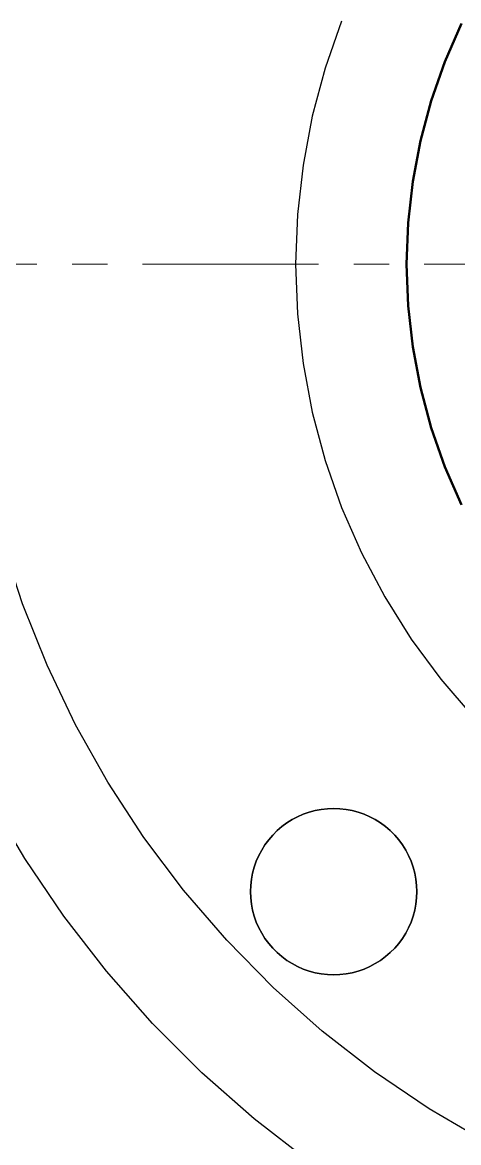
# Model space of a CAD drawing. Header units: millimetres. Extents: x 0 to 420, y 0 to 297.
# Drawn here: x 183.37 to 191.23, y 228.16 to 248.36 of the extents above; entities that cross this region are included whole.
import ezdxf

# ---------------------------------------------------------------- set-up
doc = ezdxf.new("R2010")
doc.units = ezdxf.units.MM
doc.linetypes.add('CENTER', pattern=[5.08, 3.175, -0.635, 0.635, -0.635])
doc.linetypes.add('DASHED', pattern=[1.524, 1.27, -0.254])
for name, color, linetype, lineweight in [('CENTER', 1, 'CENTER', 18), ('HIDDEN', 8, 'DASHED', 25), ('VISIBLE', 7, 'CONTINUOUS', 50)]:
    doc.layers.add(name, color=color, linetype=linetype, lineweight=lineweight)

msp = doc.modelspace()

# ---------------------------------------------------------------- linework, layer by layer
at = {"layer": 'CENTER'}
msp.add_line((170.29325, 244), (230.29325, 244), dxfattribs=at)
at = {"layer": 'HIDDEN'}
for points in [[(189.12276, 248.38409), (188.82637, 247.53706)], [(189.12276, 248.38409), (188.82637, 247.53706)], [(190.98451, 247.65341), (191.28356, 248.33884)], [(188.82637, 247.53706), (188.59411, 246.67025)], [(188.82637, 247.53706), (188.59411, 246.67025)], [(190.73752, 246.94755), (190.98451, 247.65341)], [(190.54397, 246.22521), (190.73752, 246.94755)], [(188.59411, 246.67025), (188.42728, 245.78851)], [(188.59411, 246.67025), (188.42728, 245.78851)], [(190.40494, 245.49042), (190.54397, 246.22521)], [(188.42728, 245.78851), (188.3268, 244.89676)], [(188.42728, 245.78851), (188.3268, 244.89676)], [(190.32121, 244.7473), (190.40494, 245.49042)], [(188.3268, 244.89676), (188.29325, 244)], [(188.3268, 244.89676), (188.29325, 244)], [(190.29325, 244), (190.32121, 244.7473)], [(188.29325, 244), (188.3268, 243.10324)], [(188.29325, 244), (188.3268, 243.10324)], [(190.32121, 243.2527), (190.29325, 244)], [(190.40494, 242.50958), (190.32121, 243.2527)], [(188.3268, 243.10324), (188.42728, 242.21149)], [(188.3268, 243.10324), (188.42728, 242.21149)], [(190.54397, 241.77479), (190.40494, 242.50958)], [(188.42728, 242.21149), (188.59411, 241.32975)], [(188.42728, 242.21149), (188.59411, 241.32975)], [(190.73752, 241.05245), (190.54397, 241.77479)], [(188.59411, 241.32975), (188.82637, 240.46294)], [(188.59411, 241.32975), (188.82637, 240.46294)], [(190.98451, 240.34659), (190.73752, 241.05245)], [(188.82637, 240.46294), (189.12276, 239.61591)], [(188.82637, 240.46294), (189.12276, 239.61591)], [(191.28356, 239.66116), (190.98451, 240.34659)], [(189.12276, 239.61591), (189.48162, 238.7934)], [(189.12276, 239.61591), (189.48162, 238.7934)], [(183.3675, 237.87472), (182.99968, 239.00675)], [(183.3675, 237.87472), (182.99968, 239.00675)], [(189.48162, 238.7934), (189.90094, 238)], [(189.48162, 238.7934), (189.90094, 238)], [(189.90094, 238), (190.37838, 237.24016)], [(189.90094, 238), (190.37838, 237.24016)], [(183.80933, 236.76948), (183.3675, 237.87472)], [(183.80933, 236.76948), (183.3675, 237.87472)], [(190.37838, 237.24016), (190.91127, 236.51812)], [(190.37838, 237.24016), (190.91127, 236.51812)], [(184.32324, 235.69586), (183.80933, 236.76948)], [(184.32324, 235.69586), (183.80933, 236.76948)], [(190.91127, 236.51812), (191.49662, 235.83793)], [(190.91127, 236.51812), (191.49662, 235.83793)], [(184.90698, 234.65855), (184.32324, 235.69586)], [(184.90698, 234.65855), (184.32324, 235.69586)], [(185.558, 233.66208), (184.90698, 234.65855)], [(185.558, 233.66208), (184.90698, 234.65855)], [(183.40669, 233.28346), (182.76711, 234.36493)], [(183.40669, 233.28346), (182.76711, 234.36493)], [(188.53741, 234.11965), (188.64576, 234.14868)], [(188.64576, 234.14868), (188.53741, 234.11965)], [(188.64576, 234.14868), (188.75598, 234.16954)], [(188.75598, 234.16954), (188.64576, 234.14868)], [(188.75598, 234.16954), (188.86744, 234.1821)], [(188.86744, 234.1821), (188.75598, 234.16954)], [(188.86744, 234.1821), (188.97954, 234.18629)], [(188.97954, 234.18629), (188.86744, 234.1821)], [(188.97954, 234.18629), (189.09163, 234.1821)], [(189.09163, 234.1821), (188.97954, 234.18629)], [(189.09163, 234.1821), (189.2031, 234.16954)], [(189.2031, 234.16954), (189.09163, 234.1821)], [(189.2031, 234.16954), (189.31332, 234.14868)], [(189.31332, 234.14868), (189.2031, 234.16954)], [(189.31332, 234.14868), (189.42167, 234.11965)], [(189.42167, 234.11965), (189.31332, 234.14868)], [(188.13456, 233.92565), (188.22954, 233.98533)], [(188.22954, 233.98533), (188.13456, 233.92565)], [(188.22954, 233.98533), (188.32871, 234.03774)], [(188.32871, 234.03774), (188.22954, 233.98533)], [(188.32871, 234.03774), (188.43153, 234.0826)], [(188.43153, 234.0826), (188.32871, 234.03774)], [(188.43153, 234.0826), (188.53741, 234.11965)], [(188.53741, 234.11965), (188.43153, 234.0826)], [(189.42167, 234.11965), (189.52755, 234.0826)], [(189.52755, 234.0826), (189.42167, 234.11965)], [(189.52755, 234.0826), (189.63036, 234.03774)], [(189.63036, 234.03774), (189.52755, 234.0826)], [(189.63036, 234.03774), (189.72954, 233.98533)], [(189.72954, 233.98533), (189.63036, 234.03774)], [(189.72954, 233.98533), (189.82452, 233.92565)], [(189.82452, 233.92565), (189.72954, 233.98533)], [(187.87996, 233.70655), (187.95928, 233.78587)], [(187.95928, 233.78587), (187.87996, 233.70655)], [(187.95928, 233.78587), (188.0443, 233.85904)], [(188.0443, 233.85904), (187.95928, 233.78587)], [(188.0443, 233.85904), (188.13456, 233.92565)], [(188.13456, 233.92565), (188.0443, 233.85904)], [(189.82452, 233.92565), (189.91477, 233.85904)], [(189.91477, 233.85904), (189.82452, 233.92565)], [(189.91477, 233.85904), (189.9998, 233.78587)], [(189.9998, 233.78587), (189.91477, 233.85904)], [(189.9998, 233.78587), (190.07912, 233.70655)], [(190.07912, 233.70655), (189.9998, 233.78587)], [(186.27346, 232.71083), (185.558, 233.66208)], [(186.27346, 232.71083), (185.558, 233.66208)], [(187.6805, 233.43629), (187.74018, 233.53127)], [(187.74018, 233.53127), (187.6805, 233.43629)], [(187.74018, 233.53127), (187.80679, 233.62153)], [(187.80679, 233.62153), (187.74018, 233.53127)], [(187.80679, 233.62153), (187.87996, 233.70655)], [(187.87996, 233.70655), (187.80679, 233.62153)], [(190.07912, 233.70655), (190.15229, 233.62153)], [(190.15229, 233.62153), (190.07912, 233.70655)], [(190.15229, 233.62153), (190.2189, 233.53127)], [(190.2189, 233.53127), (190.15229, 233.62153)], [(190.2189, 233.53127), (190.27858, 233.43629)], [(190.27858, 233.43629), (190.2189, 233.53127)], [(187.58323, 233.2343), (187.62809, 233.33712)], [(187.62809, 233.33712), (187.58323, 233.2343)], [(187.62809, 233.33712), (187.6805, 233.43629)], [(187.6805, 233.43629), (187.62809, 233.33712)], [(190.27858, 233.43629), (190.33099, 233.33712)], [(190.33099, 233.33712), (190.27858, 233.43629)], [(190.33099, 233.33712), (190.37585, 233.2343)], [(190.37585, 233.2343), (190.33099, 233.33712)], [(184.11291, 232.24429), (183.40669, 233.28346)], [(184.11291, 232.24429), (183.40669, 233.28346)], [(187.51715, 233.02007), (187.54618, 233.12842)], [(187.54618, 233.12842), (187.51715, 233.02007)], [(187.54618, 233.12842), (187.58323, 233.2343)], [(187.58323, 233.2343), (187.54618, 233.12842)], [(190.37585, 233.2343), (190.4129, 233.12842)], [(190.4129, 233.12842), (190.37585, 233.2343)], [(190.4129, 233.12842), (190.44193, 233.02007)], [(190.44193, 233.02007), (190.4129, 233.12842)], [(187.49629, 232.90985), (187.51715, 233.02007)], [(187.51715, 233.02007), (187.49629, 232.90985)], [(190.44193, 233.02007), (190.46279, 232.90985)], [(190.46279, 232.90985), (190.44193, 233.02007)], [(187.47954, 232.68629), (187.48373, 232.79839)], [(187.48373, 232.79839), (187.47954, 232.68629)], [(187.48373, 232.79839), (187.49629, 232.90985)], [(187.49629, 232.90985), (187.48373, 232.79839)], [(190.46279, 232.90985), (190.47534, 232.79839)], [(190.47534, 232.79839), (190.46279, 232.90985)], [(190.47534, 232.79839), (190.47954, 232.68629)], [(190.47954, 232.68629), (190.47534, 232.79839)], [(187.05022, 231.80893), (186.27346, 232.71083)], [(187.05022, 231.80893), (186.27346, 232.71083)], [(187.48373, 232.5742), (187.47954, 232.68629)], [(187.47954, 232.68629), (187.48373, 232.5742)], [(187.49629, 232.46273), (187.48373, 232.5742)], [(187.48373, 232.5742), (187.49629, 232.46273)], [(190.47534, 232.5742), (190.46279, 232.46273)], [(190.46279, 232.46273), (190.47534, 232.5742)], [(190.47954, 232.68629), (190.47534, 232.5742)], [(190.47534, 232.5742), (190.47954, 232.68629)], [(187.51715, 232.35251), (187.49629, 232.46273)], [(187.49629, 232.46273), (187.51715, 232.35251)], [(187.54618, 232.24416), (187.51715, 232.35251)], [(187.51715, 232.35251), (187.54618, 232.24416)], [(190.44193, 232.35251), (190.4129, 232.24416)], [(190.4129, 232.24416), (190.44193, 232.35251)], [(190.46279, 232.46273), (190.44193, 232.35251)], [(190.44193, 232.35251), (190.46279, 232.46273)], [(184.88298, 231.25152), (184.11291, 232.24429)], [(184.88298, 231.25152), (184.11291, 232.24429)], [(187.58323, 232.13828), (187.54618, 232.24416)], [(187.54618, 232.24416), (187.58323, 232.13828)], [(187.62809, 232.03547), (187.58323, 232.13828)], [(187.58323, 232.13828), (187.62809, 232.03547)], [(190.37585, 232.13828), (190.33099, 232.03547)], [(190.33099, 232.03547), (190.37585, 232.13828)], [(190.4129, 232.24416), (190.37585, 232.13828)], [(190.37585, 232.13828), (190.4129, 232.24416)], [(187.6805, 231.93629), (187.62809, 232.03547)], [(187.62809, 232.03547), (187.6805, 231.93629)], [(187.74018, 231.84131), (187.6805, 231.93629)], [(187.6805, 231.93629), (187.74018, 231.84131)], [(190.27858, 231.93629), (190.2189, 231.84131)], [(190.2189, 231.84131), (190.27858, 231.93629)], [(190.33099, 232.03547), (190.27858, 231.93629)], [(190.27858, 231.93629), (190.33099, 232.03547)], [(187.88489, 230.96035), (187.05022, 231.80893)], [(187.88489, 230.96035), (187.05022, 231.80893)], [(187.80679, 231.75106), (187.74018, 231.84131)], [(187.74018, 231.84131), (187.80679, 231.75106)], [(187.87996, 231.66603), (187.80679, 231.75106)], [(187.80679, 231.75106), (187.87996, 231.66603)], [(190.15229, 231.75106), (190.07912, 231.66603)], [(190.07912, 231.66603), (190.15229, 231.75106)], [(190.2189, 231.84131), (190.15229, 231.75106)], [(190.15229, 231.75106), (190.2189, 231.84131)], [(187.95928, 231.58671), (187.87996, 231.66603)], [(187.87996, 231.66603), (187.95928, 231.58671)], [(188.0443, 231.51354), (187.95928, 231.58671)], [(187.95928, 231.58671), (188.0443, 231.51354)], [(188.13456, 231.44693), (188.0443, 231.51354)], [(188.0443, 231.51354), (188.13456, 231.44693)], [(189.91477, 231.51354), (189.82452, 231.44693)], [(189.82452, 231.44693), (189.91477, 231.51354)], [(189.9998, 231.58671), (189.91477, 231.51354)], [(189.91477, 231.51354), (189.9998, 231.58671)], [(190.07912, 231.66603), (189.9998, 231.58671)], [(189.9998, 231.58671), (190.07912, 231.66603)], [(188.22954, 231.38725), (188.13456, 231.44693)], [(188.13456, 231.44693), (188.22954, 231.38725)], [(188.32871, 231.33484), (188.22954, 231.38725)], [(188.22954, 231.38725), (188.32871, 231.33484)], [(188.43153, 231.28998), (188.32871, 231.33484)], [(188.32871, 231.33484), (188.43153, 231.28998)], [(189.63036, 231.33484), (189.52755, 231.28998)], [(189.52755, 231.28998), (189.63036, 231.33484)], [(189.72954, 231.38725), (189.63036, 231.33484)], [(189.63036, 231.33484), (189.72954, 231.38725)], [(189.82452, 231.44693), (189.72954, 231.38725)], [(189.72954, 231.38725), (189.82452, 231.44693)], [(185.71387, 230.30906), (184.88298, 231.25152)], [(185.71387, 230.30906), (184.88298, 231.25152)], [(188.53741, 231.25293), (188.43153, 231.28998)], [(188.43153, 231.28998), (188.53741, 231.25293)], [(188.64576, 231.2239), (188.53741, 231.25293)], [(188.53741, 231.25293), (188.64576, 231.2239)], [(188.75598, 231.20305), (188.64576, 231.2239)], [(188.64576, 231.2239), (188.75598, 231.20305)], [(188.86744, 231.19049), (188.75598, 231.20305)], [(188.75598, 231.20305), (188.86744, 231.19049)], [(188.97954, 231.18629), (188.86744, 231.19049)], [(188.86744, 231.19049), (188.97954, 231.18629)], [(189.09163, 231.19049), (188.97954, 231.18629)], [(188.97954, 231.18629), (189.09163, 231.19049)], [(189.2031, 231.20305), (189.09163, 231.19049)], [(189.09163, 231.19049), (189.2031, 231.20305)], [(189.31332, 231.2239), (189.2031, 231.20305)], [(189.2031, 231.20305), (189.31332, 231.2239)], [(189.42167, 231.25293), (189.31332, 231.2239)], [(189.31332, 231.2239), (189.42167, 231.25293)], [(189.52755, 231.28998), (189.42167, 231.25293)], [(189.42167, 231.25293), (189.52755, 231.28998)], [(188.77381, 230.16878), (187.88489, 230.96035)], [(188.77381, 230.16878), (187.88489, 230.96035)], [(186.60231, 229.42063), (185.71387, 230.30906)], [(186.60231, 229.42063), (185.71387, 230.30906)], [(189.71311, 229.43769), (188.77381, 230.16878)], [(189.71311, 229.43769), (188.77381, 230.16878)], [(187.54477, 228.58974), (186.60231, 229.42063)], [(187.54477, 228.58974), (186.60231, 229.42063)], [(190.69868, 228.77029), (189.71311, 229.43769)], [(190.69868, 228.77029), (189.71311, 229.43769)], [(191.72619, 228.16947), (190.69868, 228.77029)], [(191.72619, 228.16947), (190.69868, 228.77029)], [(188.53754, 227.81966), (187.54477, 228.58974)], [(188.53754, 227.81966), (187.54477, 228.58974)]]:
    msp.add_lwpolyline(points, dxfattribs=at)
at = {"layer": 'VISIBLE'}
for points in [[(190.98451, 247.65341), (191.28356, 248.33884)], [(190.73752, 246.94755), (190.98451, 247.65341)], [(190.54397, 246.22521), (190.73752, 246.94755)], [(190.40494, 245.49042), (190.54397, 246.22521)], [(190.32121, 244.7473), (190.40494, 245.49042)], [(190.29325, 244), (190.32121, 244.7473)], [(190.32121, 243.2527), (190.29325, 244)], [(190.40494, 242.50958), (190.32121, 243.2527)], [(190.54397, 241.77479), (190.40494, 242.50958)], [(190.73752, 241.05245), (190.54397, 241.77479)], [(190.98451, 240.34659), (190.73752, 241.05245)], [(191.28356, 239.66116), (190.98451, 240.34659)]]:
    msp.add_lwpolyline(points, dxfattribs=at)

doc.saveas('drawing.dxf')
